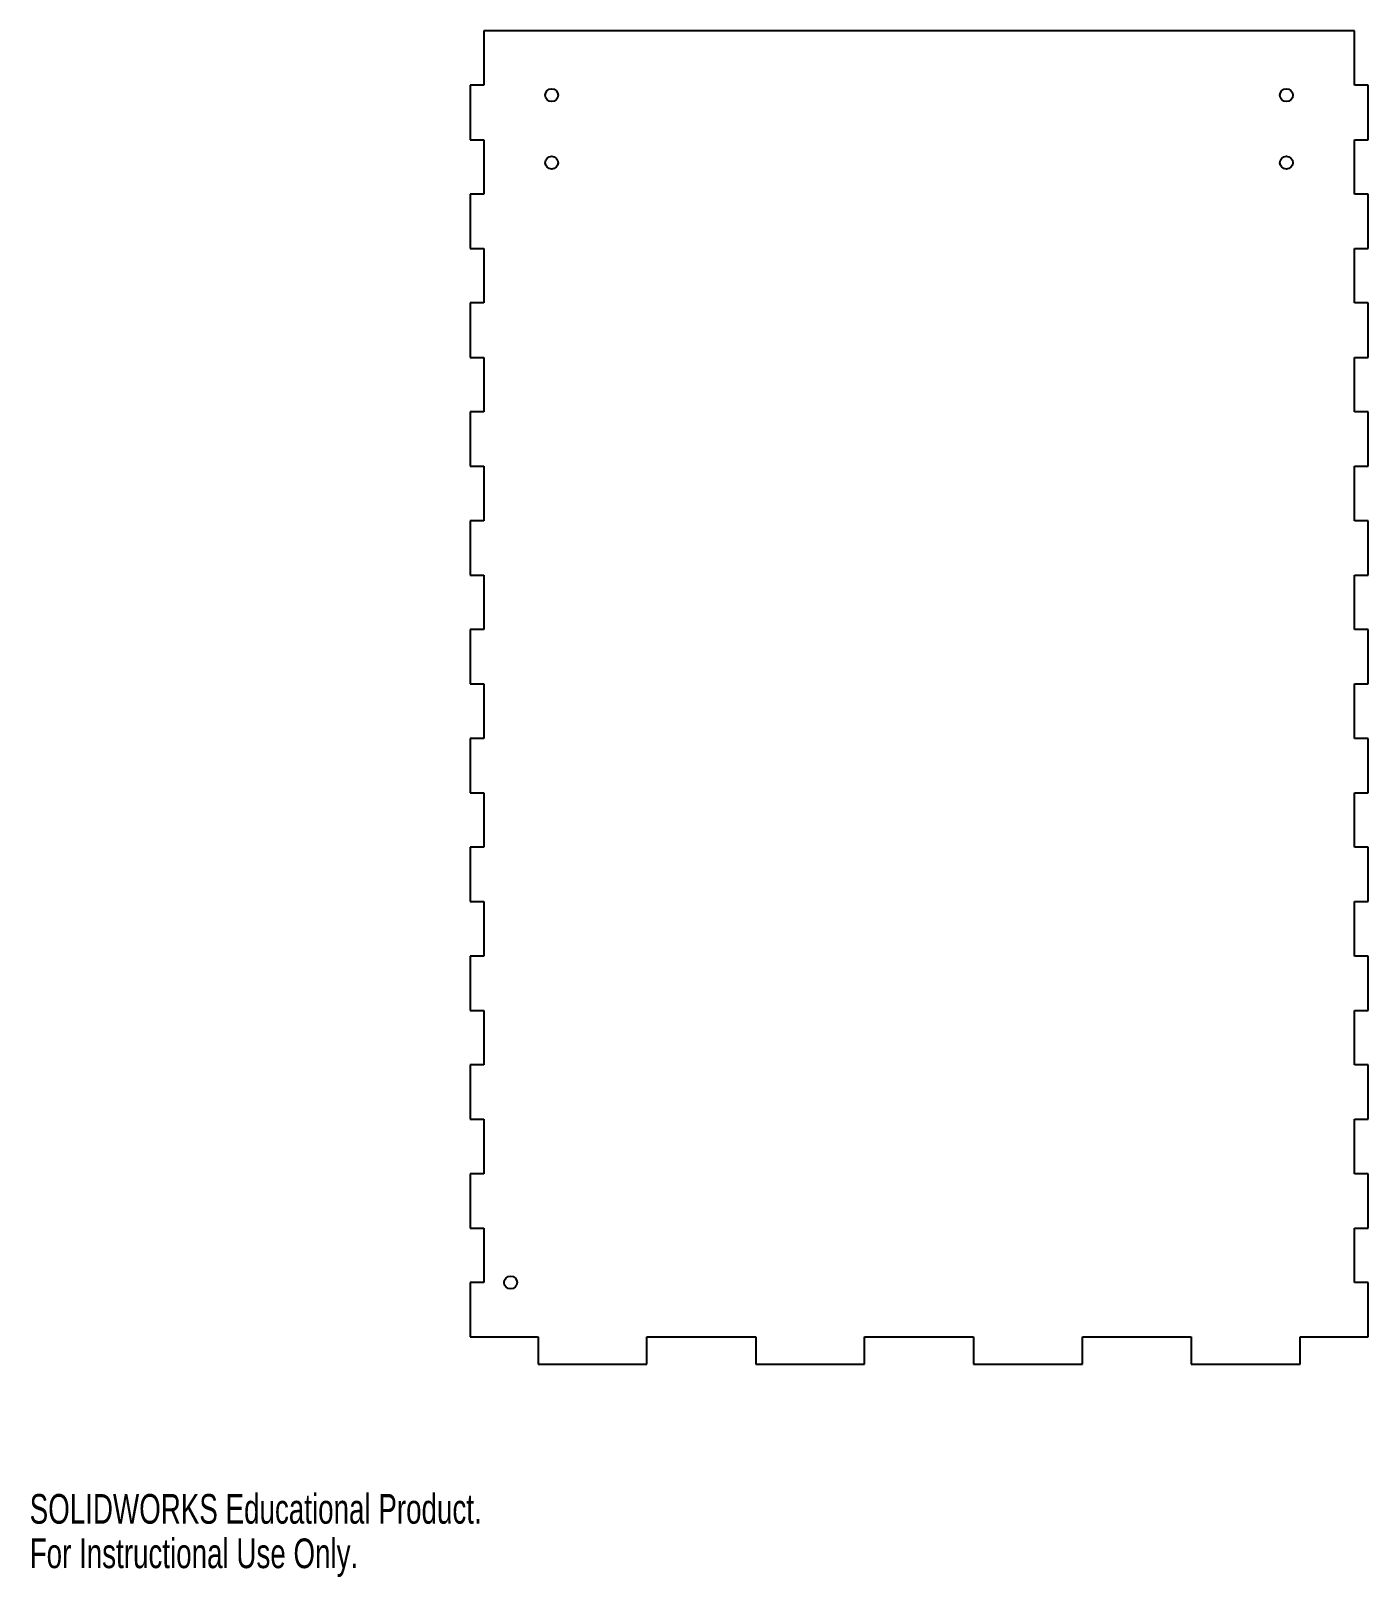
# Model space of a CAD drawing. Header units: millimetres. Extents: x 0 to 312, y 0 to 361.
import ezdxf

# ---------------------------------------------------------------- set-up
doc = ezdxf.new("R2010")
doc.units = ezdxf.units.MM
doc.styles.add('SLDTEXTSTYLE0', font='TXT', dxfattribs={"width": 0.7})

msp = doc.modelspace()

# ---------------------------------------------------------------- linework, layer by layer
at = {"color": 7, "linetype": 'Continuous', "lineweight": 25}
for p, q in [((309.14, 360.76), (105.94, 360.76)), ((105.94, 360.76), (105.94, 348.06)), ((309.14, 348.06), (309.14, 360.76)), ((102.76, 348.06), (102.76, 335.36)), ((105.94, 348.06), (102.76, 348.06)), ((312.31, 348.06), (309.14, 348.06)), ((312.31, 335.36), (312.31, 348.06)), ((102.76, 335.36), (105.94, 335.36)), ((105.94, 335.36), (105.94, 322.66)), ((309.14, 335.36), (312.31, 335.36)), ((309.14, 322.66), (309.14, 335.36)), ((102.76, 322.66), (102.76, 309.96)), ((105.94, 322.66), (102.76, 322.66)), ((312.31, 322.66), (309.14, 322.66)), ((312.31, 309.96), (312.31, 322.66)), ((102.76, 309.96), (105.94, 309.96)), ((105.94, 309.96), (105.94, 297.26)), ((309.14, 309.96), (312.31, 309.96)), ((309.14, 297.26), (309.14, 309.96)), ((102.76, 297.26), (102.76, 284.56)), ((105.94, 297.26), (102.76, 297.26)), ((312.31, 297.26), (309.14, 297.26)), ((312.31, 284.56), (312.31, 297.26)), ((102.76, 284.56), (105.94, 284.56)), ((105.94, 284.56), (105.94, 271.86)), ((309.14, 284.56), (312.31, 284.56)), ((309.14, 271.86), (309.14, 284.56)), ((102.76, 271.86), (102.76, 259.16)), ((105.94, 271.86), (102.76, 271.86)), ((312.31, 271.86), (309.14, 271.86)), ((312.31, 259.16), (312.31, 271.86)), ((102.76, 259.16), (105.94, 259.16)), ((105.94, 259.16), (105.94, 246.46)), ((309.14, 259.16), (312.31, 259.16)), ((309.14, 246.46), (309.14, 259.16)), ((102.76, 246.46), (102.76, 233.76)), ((105.94, 246.46), (102.76, 246.46)), ((312.31, 246.46), (309.14, 246.46)), ((312.31, 233.76), (312.31, 246.46)), ((102.76, 233.76), (105.94, 233.76)), ((105.94, 233.76), (105.94, 221.06)), ((309.14, 233.76), (312.31, 233.76)), ((309.14, 221.06), (309.14, 233.76)), ((102.76, 221.06), (102.76, 208.36)), ((105.94, 221.06), (102.76, 221.06)), ((312.31, 221.06), (309.14, 221.06)), ((312.31, 208.36), (312.31, 221.06)), ((102.76, 208.36), (105.94, 208.36)), ((105.94, 208.36), (105.94, 195.66)), ((309.14, 208.36), (312.31, 208.36)), ((309.14, 195.66), (309.14, 208.36)), ((102.76, 195.66), (102.76, 182.96)), ((105.94, 195.66), (102.76, 195.66)), ((312.31, 195.66), (309.14, 195.66)), ((312.31, 182.96), (312.31, 195.66)), ((102.76, 182.96), (105.94, 182.96)), ((105.94, 182.96), (105.94, 170.26)), ((309.14, 182.96), (312.31, 182.96)), ((309.14, 170.26), (309.14, 182.96)), ((102.76, 170.26), (102.76, 157.56)), ((105.94, 170.26), (102.76, 170.26)), ((312.31, 170.26), (309.14, 170.26)), ((312.31, 157.56), (312.31, 170.26)), ((102.76, 157.56), (105.94, 157.56)), ((105.94, 157.56), (105.94, 144.86)), ((309.14, 157.56), (312.31, 157.56)), ((309.14, 144.86), (309.14, 157.56)), ((102.76, 144.86), (102.76, 132.16)), ((105.94, 144.86), (102.76, 144.86)), ((312.31, 144.86), (309.14, 144.86)), ((312.31, 132.16), (312.31, 144.86)), ((102.76, 132.16), (105.94, 132.16)), ((105.94, 132.16), (105.94, 119.46)), ((309.14, 132.16), (312.31, 132.16)), ((309.14, 119.46), (309.14, 132.16)), ((102.76, 119.46), (102.76, 106.76)), ((105.94, 119.46), (102.76, 119.46)), ((312.31, 119.46), (309.14, 119.46)), ((312.31, 106.76), (312.31, 119.46)), ((102.76, 106.76), (105.94, 106.76)), ((105.94, 106.76), (105.94, 94.06)), ((309.14, 106.76), (312.31, 106.76)), ((309.14, 94.06), (309.14, 106.76)), ((102.76, 94.06), (102.76, 81.36)), ((105.94, 94.06), (102.76, 94.06)), ((312.31, 94.06), (309.14, 94.06)), ((312.31, 81.36), (312.31, 94.06)), ((102.76, 81.36), (105.94, 81.36)), ((105.94, 81.36), (105.94, 68.66)), ((309.14, 81.36), (312.31, 81.36)), ((309.14, 68.66), (309.14, 81.36)), ((102.76, 68.66), (102.76, 55.96)), ((105.94, 68.66), (102.76, 68.66)), ((312.31, 68.66), (309.14, 68.66)), ((312.31, 55.96), (312.31, 68.66)), ((102.76, 55.96), (118.64, 55.96)), ((118.64, 55.96), (118.64, 49.61)), ((144.04, 49.61), (144.04, 55.96)), ((144.04, 55.96), (169.44, 55.96)), ((169.44, 55.96), (169.44, 49.61)), ((194.84, 49.61), (194.84, 55.96)), ((194.84, 55.96), (220.24, 55.96)), ((220.24, 55.96), (220.24, 49.61)), ((245.64, 49.61), (245.64, 55.96)), ((245.64, 55.96), (271.04, 55.96)), ((271.04, 55.96), (271.04, 49.61)), ((296.44, 49.61), (296.44, 55.96)), ((296.44, 55.96), (312.31, 55.96)), ((118.64, 49.61), (144.04, 49.61)), ((169.44, 49.61), (194.84, 49.61)), ((220.24, 49.61), (245.64, 49.61)), ((271.04, 49.61), (296.44, 49.61))]:
    msp.add_line(p, q, dxfattribs=at)
for centre in [(121.81, 345.76), (293.26, 345.76), (121.81, 330.01), (293.26, 330.01), (112.22, 68.66)]:
    msp.add_circle(centre, 1.5, dxfattribs=at)

# ---------------------------------------------------------------- texts
at = {"color": 7, "linetype": 'Continuous', "char_height": 6.92, "attachment_point": 1, "style": 'SLDTEXTSTYLE0'}
for s, insert in [('SOLIDWORKS Educational Product.', (0, 19.3)), ('For Instructional Use Only.', (0, 8.92))]:
    msp.add_mtext(s, dxfattribs=dict(at, insert=insert))

doc.saveas('drawing.dxf')
